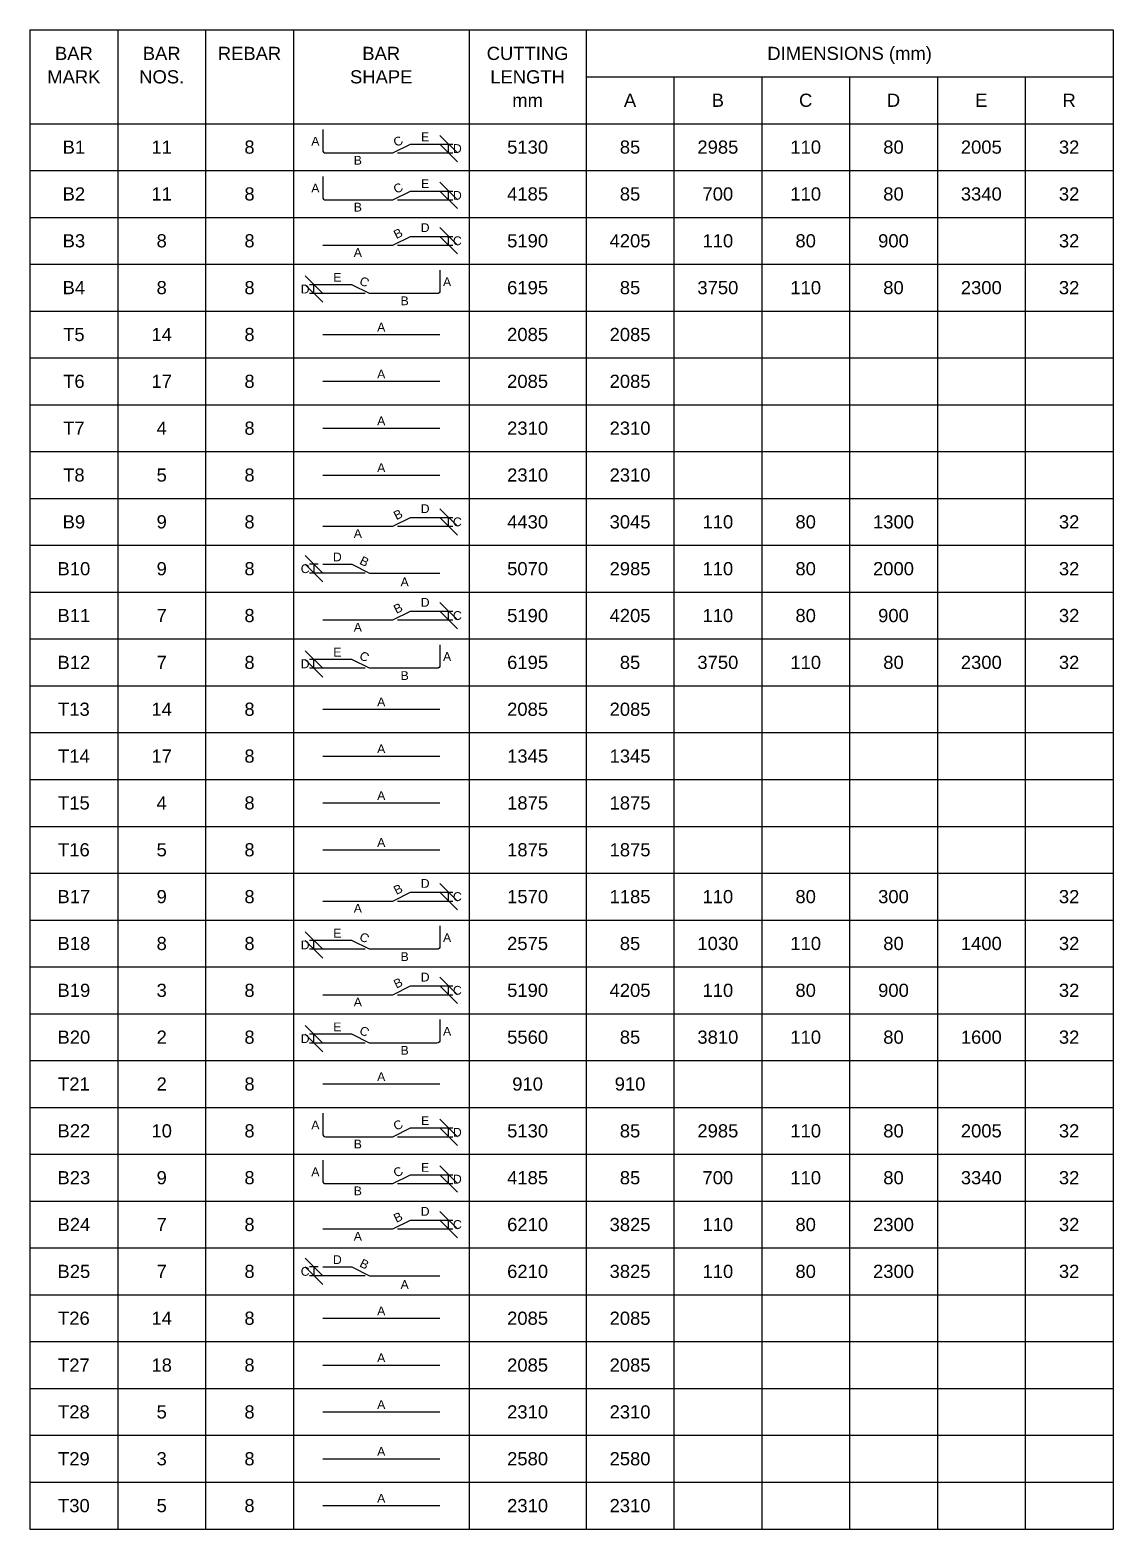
# Model space of a CAD drawing. Header units: inches. Extents: x -3300 to 111336, y -25085 to 3300.
# Drawn here: x 13336 to 31836, y -25085 to 515 of the extents above; entities that cross this region are included whole.
import ezdxf
from ezdxf.enums import TextEntityAlignment as Align

# ---------------------------------------------------------------- set-up
doc = ezdxf.new("R2010")
doc.units = ezdxf.units.IN
doc.header["$LTSCALE"] = 1000
doc.header["$MEASUREMENT"] = 0
for name, color, linetype in [('Dimension', 31, 'Continuous'), ('Reinforcement', 4, 'Continuous'), ('Schedule Header', 4, 'Continuous'), ('Schedule Line', 60, 'Continuous'), ('Text', 31, 'Continuous')]:
    doc.layers.add(name, color=color, linetype=linetype)
doc.styles.add('SC-BBS1', font='SansSerif')
doc.dimstyles.new('SCBBSDim', dxfattribs={"dimtxt": 225, "dimasz": 0.18, "dimexe": 75, "dimexo": 75, "dimgap": 100, "dimtad": 1, "dimtoh": 1, "dimdec": 0, "dimzin": 0, "dimdsep": 46, "dimtxsty": 'SC-BBS1', "dimtsz": 150, "dimcen": 0.09, "dimclrd": 8, "dimclre": 8, "dimclrt": 31, "dimadec": 0, "dimazin": 0, "dimtfac": 1, "dimtdec": 0, "dimtix": 1, "dimtofl": 0, "dimtmove": 0, "dimatfit": 3, "dimfxl": 1, "dimtolj": 1, "dimtzin": 0, "dimarcsym": 0})

# ---------------------------------------------------------------- blocks, each defined once
blk = doc.blocks.new('*D99')
at = {"color": 8, "linetype": 'ByBlock', "lineweight": -2}
for p, q in [((19911, -1435), (20561, -1435)), ((20636, -1585), (20336, -1285)), ((20336, -1435), (20636, -1735)), ((20486, -1585), (20486, -1435)), ((19611, -1585), (20561, -1585))]:
    blk.add_line(p, q, dxfattribs=at)
at = {"layer": 'Defpoints', "color": 31}
for p in [(19836, -1435), (19536, -1585), (20486, -1585)]:
    blk.add_point(p, dxfattribs=at)
blk = doc.blocks.new('*D100')
at = {"color": 8, "linetype": 'ByBlock', "lineweight": -2}
for p, q in [((19911, -2235), (20561, -2235)), ((20636, -2385), (20336, -2085)), ((20336, -2235), (20636, -2535)), ((20486, -2385), (20486, -2235)), ((19611, -2385), (20561, -2385))]:
    blk.add_line(p, q, dxfattribs=at)
at = {"layer": 'Defpoints', "color": 31}
for p in [(19836, -2235), (19536, -2385), (20486, -2385)]:
    blk.add_point(p, dxfattribs=at)
blk = doc.blocks.new('*D101')
at = {"color": 8, "linetype": 'ByBlock', "lineweight": -2}
for p, q in [((19911, -3010), (20561, -3010)), ((20636, -3160), (20336, -2860)), ((20336, -3010), (20636, -3310)), ((20486, -3160), (20486, -3010)), ((19611, -3160), (20561, -3160))]:
    blk.add_line(p, q, dxfattribs=at)
at = {"layer": 'Defpoints', "color": 31}
for p in [(19836, -3010), (19536, -3160), (20486, -3160)]:
    blk.add_point(p, dxfattribs=at)
blk = doc.blocks.new('*D102')
at = {"color": 8, "linetype": 'ByBlock', "lineweight": -2}
for p, q in [((18336, -3985), (18036, -3685)), ((18036, -3835), (18336, -4135)), ((18761, -3835), (18111, -3835)), ((18186, -3985), (18186, -3835)), ((19061, -3985), (18111, -3985))]:
    blk.add_line(p, q, dxfattribs=at)
at = {"layer": 'Defpoints', "color": 31}
for p in [(18836, -3835), (18186, -3985), (19136, -3985)]:
    blk.add_point(p, dxfattribs=at)
blk = doc.blocks.new('*D103')
at = {"color": 8, "linetype": 'ByBlock', "lineweight": -2}
for p, q in [((20636, -7960), (20336, -7660)), ((19911, -7810), (20561, -7810)), ((20336, -7810), (20636, -8110)), ((20486, -7960), (20486, -7810)), ((19611, -7960), (20561, -7960))]:
    blk.add_line(p, q, dxfattribs=at)
at = {"layer": 'Defpoints', "color": 31}
for p in [(19836, -7810), (19536, -7960), (20486, -7960)]:
    blk.add_point(p, dxfattribs=at)
blk = doc.blocks.new('*D104')
at = {"color": 8, "linetype": 'ByBlock', "lineweight": -2}
for p, q in [((18336, -8760), (18036, -8460)), ((18036, -8610), (18336, -8910)), ((18261, -8610), (18111, -8610)), ((18186, -8610), (18186, -8760)), ((19061, -8760), (18111, -8760))]:
    blk.add_line(p, q, dxfattribs=at)
at = {"layer": 'Defpoints', "color": 31}
for p in [(18186, -8610), (18336, -8610), (19136, -8760)]:
    blk.add_point(p, dxfattribs=at)
blk = doc.blocks.new('*D105')
at = {"color": 8, "linetype": 'ByBlock', "lineweight": -2}
for p, q in [((19911, -9410), (20561, -9410)), ((20636, -9560), (20336, -9260)), ((20336, -9410), (20636, -9710)), ((20486, -9560), (20486, -9410)), ((19611, -9560), (20561, -9560))]:
    blk.add_line(p, q, dxfattribs=at)
at = {"layer": 'Defpoints', "color": 31}
for p in [(19836, -9410), (19536, -9560), (20486, -9560)]:
    blk.add_point(p, dxfattribs=at)
blk = doc.blocks.new('*D106')
at = {"color": 8, "linetype": 'ByBlock', "lineweight": -2}
for p, q in [((18336, -10385), (18036, -10085)), ((18036, -10235), (18336, -10535)), ((18761, -10235), (18111, -10235)), ((18186, -10385), (18186, -10235)), ((19061, -10385), (18111, -10385))]:
    blk.add_line(p, q, dxfattribs=at)
at = {"layer": 'Defpoints', "color": 31}
for p in [(18836, -10235), (18186, -10385), (19136, -10385)]:
    blk.add_point(p, dxfattribs=at)
blk = doc.blocks.new('*D107')
at = {"color": 8, "linetype": 'ByBlock', "lineweight": -2}
for p, q in [((20636, -14360), (20336, -14060)), ((19911, -14210), (20561, -14210)), ((20336, -14210), (20636, -14510)), ((20486, -14360), (20486, -14210)), ((19611, -14360), (20561, -14360))]:
    blk.add_line(p, q, dxfattribs=at)
at = {"layer": 'Defpoints', "color": 31}
for p in [(19836, -14210), (19536, -14360), (20486, -14360)]:
    blk.add_point(p, dxfattribs=at)
blk = doc.blocks.new('*D108')
at = {"color": 8, "linetype": 'ByBlock', "lineweight": -2}
for p, q in [((18336, -15185), (18036, -14885)), ((18036, -15035), (18336, -15335)), ((18761, -15035), (18111, -15035)), ((18186, -15185), (18186, -15035)), ((19061, -15185), (18111, -15185))]:
    blk.add_line(p, q, dxfattribs=at)
at = {"layer": 'Defpoints', "color": 31}
for p in [(18836, -15035), (18186, -15185), (19136, -15185)]:
    blk.add_point(p, dxfattribs=at)
blk = doc.blocks.new('*D109')
at = {"color": 8, "linetype": 'ByBlock', "lineweight": -2}
for p, q in [((19911, -15810), (20561, -15810)), ((20636, -15960), (20336, -15660)), ((20336, -15810), (20636, -16110)), ((20486, -15960), (20486, -15810)), ((19611, -15960), (20561, -15960))]:
    blk.add_line(p, q, dxfattribs=at)
at = {"layer": 'Defpoints', "color": 31}
for p in [(19836, -15810), (19536, -15960), (20486, -15960)]:
    blk.add_point(p, dxfattribs=at)
blk = doc.blocks.new('*D110')
at = {"color": 8, "linetype": 'ByBlock', "lineweight": -2}
for p, q in [((18336, -16785), (18036, -16485)), ((18036, -16635), (18336, -16935)), ((18761, -16635), (18111, -16635)), ((18186, -16785), (18186, -16635)), ((19061, -16785), (18111, -16785))]:
    blk.add_line(p, q, dxfattribs=at)
at = {"layer": 'Defpoints', "color": 31}
for p in [(18836, -16635), (18186, -16785), (19136, -16785)]:
    blk.add_point(p, dxfattribs=at)
blk = doc.blocks.new('*D111')
at = {"color": 8, "linetype": 'ByBlock', "lineweight": -2}
for p, q in [((20636, -18385), (20336, -18085)), ((19611, -18385), (20561, -18385)), ((19911, -18235), (20561, -18235)), ((20336, -18235), (20636, -18535)), ((20486, -18385), (20486, -18235))]:
    blk.add_line(p, q, dxfattribs=at)
at = {"layer": 'Defpoints', "color": 31}
for p in [(19536, -18385), (19836, -18235), (20486, -18385)]:
    blk.add_point(p, dxfattribs=at)
blk = doc.blocks.new('*D112')
at = {"color": 8, "linetype": 'ByBlock', "lineweight": -2}
for p, q in [((20636, -19185), (20336, -18885)), ((19611, -19185), (20561, -19185)), ((19911, -19035), (20561, -19035)), ((20336, -19035), (20636, -19335)), ((20486, -19185), (20486, -19035))]:
    blk.add_line(p, q, dxfattribs=at)
at = {"layer": 'Defpoints', "color": 31}
for p in [(19536, -19185), (19836, -19035), (20486, -19185)]:
    blk.add_point(p, dxfattribs=at)
blk = doc.blocks.new('*D113')
at = {"color": 8, "linetype": 'ByBlock', "lineweight": -2}
for p, q in [((20636, -19960), (20336, -19660)), ((19611, -19960), (20561, -19960)), ((19911, -19810), (20561, -19810)), ((20336, -19810), (20636, -20110)), ((20486, -19960), (20486, -19810))]:
    blk.add_line(p, q, dxfattribs=at)
at = {"layer": 'Defpoints', "color": 31}
for p in [(19536, -19960), (19836, -19810), (20486, -19960)]:
    blk.add_point(p, dxfattribs=at)
blk = doc.blocks.new('*D114')
at = {"color": 8, "linetype": 'ByBlock', "lineweight": -2}
for p, q in [((18336, -20760), (18036, -20460)), ((18036, -20610), (18336, -20910)), ((18261, -20610), (18111, -20610)), ((18186, -20610), (18186, -20760)), ((19061, -20760), (18111, -20760))]:
    blk.add_line(p, q, dxfattribs=at)
at = {"layer": 'Defpoints', "color": 31}
for p in [(18186, -20610), (18336, -20610), (19136, -20760)]:
    blk.add_point(p, dxfattribs=at)

msp = doc.modelspace()

# ---------------------------------------------------------------- linework, layer by layer
at = {"layer": 'Reinforcement'}
for points in [[(18336, -1185), (18336, -1535, 0.5), (18386, -1585), (19536, -1585), (19836, -1435), (20336, -1435)], [(18336, -1985), (18336, -2335, 0.5), (18386, -2385), (19536, -2385), (19836, -2235), (20336, -2235)], [(20336, -3585), (20336, -3935, -0.5), (20286, -3985), (19136, -3985), (18836, -3835), (18336, -3835)], [(20336, -9985), (20336, -10335, -0.5), (20286, -10385), (19136, -10385), (18836, -10235), (18336, -10235)], [(20336, -14785), (20336, -15135, -0.5), (20286, -15185), (19136, -15185), (18836, -15035), (18336, -15035)], [(20336, -16385), (20336, -16735, -0.5), (20286, -16785), (19136, -16785), (18836, -16635), (18336, -16635)], [(18336, -17985), (18336, -18335, 0.5), (18386, -18385), (19536, -18385), (19836, -18235), (20336, -18235)], [(18336, -18785), (18336, -19135, 0.5), (18386, -19185), (19536, -19185), (19836, -19035), (20336, -19035)]]:
    msp.add_lwpolyline(points, format="xyb", dxfattribs=at)
for points in [[(18336, -3160), (19536, -3160), (19836, -3010), (20336, -3010)], [(18336, -4685), (20336, -4685)], [(18336, -5485), (20336, -5485)], [(18336, -6285), (20336, -6285)], [(18336, -7085), (20336, -7085)], [(18336, -7960), (19536, -7960), (19836, -7810), (20336, -7810)], [(18336, -8610), (18836, -8610), (19136, -8760), (20336, -8760)], [(18336, -9560), (19536, -9560), (19836, -9410), (20336, -9410)], [(18336, -11085), (20336, -11085)], [(18336, -11885), (20336, -11885)], [(18336, -12685), (20336, -12685)], [(18336, -13485), (20336, -13485)], [(18336, -14360), (19536, -14360), (19836, -14210), (20336, -14210)], [(18336, -15960), (19536, -15960), (19836, -15810), (20336, -15810)], [(18336, -17485), (20336, -17485)], [(18336, -19960), (19536, -19960), (19836, -19810), (20336, -19810)], [(18336, -20610), (18836, -20610), (19136, -20760), (20336, -20760)], [(18336, -21485), (20336, -21485)], [(18336, -22285), (20336, -22285)], [(18336, -23085), (20336, -23085)], [(18336, -23885), (20336, -23885)], [(18336, -24685), (20336, -24685)]]:
    msp.add_lwpolyline(points, dxfattribs=at)
at = {"layer": 'Schedule Line'}
for p, q in [((13336, 515), (31836, 515)), ((13336, 515), (13336, -25085)), ((13336, 515), (13336, -25085)), ((14836, 515), (14836, -25085)), ((16336, 515), (16336, -25085)), ((17836, 515), (17836, -25085)), ((20836, 515), (20836, -25085)), ((22836, 515), (22836, -25085)), ((31836, 515), (31836, -25085)), ((22836, -285), (31836, -285)), ((24336, -285), (24336, -25085)), ((25836, -285), (25836, -25085)), ((27336, -285), (27336, -25085)), ((28836, -285), (28836, -25085)), ((30336, -285), (30336, -25085)), ((13336, -1085), (31836, -1085)), ((13336, -1885), (31836, -1885)), ((13336, -2685), (31836, -2685)), ((13336, -3485), (31836, -3485)), ((13336, -4285), (31836, -4285)), ((13336, -5085), (31836, -5085)), ((13336, -5885), (31836, -5885)), ((13336, -6685), (31836, -6685)), ((13336, -7485), (31836, -7485)), ((13336, -7485), (31836, -7485)), ((13336, -8285), (31836, -8285)), ((13336, -9085), (31836, -9085)), ((13336, -9885), (31836, -9885)), ((13336, -10685), (31836, -10685)), ((13336, -11485), (31836, -11485)), ((13336, -12285), (31836, -12285)), ((13336, -13085), (31836, -13085)), ((13336, -13885), (31836, -13885)), ((13336, -13885), (31836, -13885)), ((13336, -14685), (31836, -14685)), ((13336, -15485), (31836, -15485)), ((13336, -16285), (31836, -16285)), ((13336, -17085), (31836, -17085)), ((13336, -17885), (31836, -17885)), ((13336, -17885), (31836, -17885)), ((13336, -18685), (31836, -18685)), ((13336, -19485), (31836, -19485)), ((13336, -20285), (31836, -20285)), ((13336, -21085), (31836, -21085)), ((13336, -21885), (31836, -21885)), ((13336, -22685), (31836, -22685)), ((13336, -23485), (31836, -23485)), ((13336, -24285), (31836, -24285)), ((13336, -25085), (31836, -25085))]:
    msp.add_line(p, q, dxfattribs=at)

# ---------------------------------------------------------------- texts
at = {"layer": 'Dimension', "style": 'SC-BBS1'}
for s, p in [('E', (20086, -1310)), ('A', (18211, -1385)), ('D', (20636, -1510)), ('B', (18936, -1710)), ('E', (20086, -2110)), ('A', (18211, -2185)), ('D', (20636, -2310)), ('B', (18936, -2510)), ('D', (20086, -2860)), ('C', (20636, -3085)), ('A', (18936, -3285)), ('D', (18036, -3910)), ('E', (18586, -3710)), ('A', (20461, -3785)), ('B', (19736, -4110)), ('A', (19336, -4560)), ('A', (19336, -5360)), ('A', (19336, -6160)), ('A', (19336, -6960)), ('D', (20086, -7660)), ('C', (20636, -7885)), ('A', (18936, -8085)), ('D', (18586, -8485)), ('C', (18036, -8685)), ('A', (19736, -8910)), ('D', (20086, -9260)), ('C', (20636, -9485)), ('A', (18936, -9685)), ('D', (18036, -10310)), ('E', (18586, -10110)), ('A', (20461, -10185)), ('B', (19736, -10510)), ('A', (19336, -10960)), ('A', (19336, -11760)), ('A', (19336, -12560)), ('A', (19336, -13360)), ('D', (20086, -14060)), ('C', (20636, -14285)), ('A', (18936, -14485)), ('E', (18586, -14910)), ('D', (18036, -15110)), ('A', (20461, -14985)), ('B', (19736, -15310)), ('D', (20086, -15660)), ('C', (20636, -15885)), ('A', (18936, -16085)), ('D', (18036, -16710)), ('E', (18586, -16510)), ('A', (20461, -16585)), ('B', (19736, -16910)), ('A', (19336, -17360)), ('A', (18211, -18185)), ('E', (20086, -18110)), ('D', (20636, -18310)), ('B', (18936, -18510)), ('A', (18211, -18985)), ('E', (20086, -18910)), ('D', (20636, -19110)), ('B', (18936, -19310)), ('D', (20086, -19660)), ('C', (20636, -19885)), ('A', (18936, -20085)), ('D', (18586, -20485)), ('C', (18036, -20685)), ('A', (19736, -20910)), ('A', (19336, -21360)), ('A', (19336, -22160)), ('A', (19336, -22960)), ('A', (19336, -23760)), ('A', (19336, -24560))]:
    msp.add_text(s, height=150, dxfattribs=at).set_placement(p, align=Align.MIDDLE_CENTER)
for s, rotation, p in [('C', 26.56505, (19623.5, -1385)), ('C', 26.56505, (19623.5, -2185)), ('B', 26.56505, (19623.5, -2960)), ('C', -26.56505, (19048.5, -3785)), ('B', 26.56505, (19623.5, -7760)), ('B', -26.56505, (19048.5, -8560)), ('B', 26.56505, (19623.5, -9360)), ('C', -26.56505, (19048.5, -10185)), ('B', 26.56505, (19623.5, -14160)), ('C', -26.56505, (19048.5, -14985)), ('B', 26.56505, (19623.5, -15760)), ('C', -26.56505, (19048.5, -16585)), ('C', 26.56505, (19623.5, -18185)), ('C', 26.56505, (19623.5, -18985)), ('B', 26.56505, (19623.5, -19760)), ('B', -26.56505, (19048.5, -20560))]:
    msp.add_text(s, height=150, rotation=rotation, dxfattribs=at).set_placement(p, align=Align.MIDDLE_CENTER)
at = {"layer": 'Schedule Header', "style": 'SC-BBS1'}
for s, p in [('BAR', (14086, 115)), ('BAR', (15586, 115)), ('REBAR', (17086, 115)), ('BAR', (19336, 115)), ('CUTTING', (21836, 115)), ('DIMENSIONS (mm)', (27336, 115)), ('MARK', (14086, -285)), ('NOS.', (15586, -285)), ('SHAPE', (19336, -285)), ('LENGTH', (21836, -285)), ('mm', (21836, -685)), ('A', (23586, -685)), ('B', (25086, -685)), ('C', (26586, -685)), ('D', (28086, -685)), ('E', (29586, -685)), ('R', (31086, -685))]:
    msp.add_text(s, height=225, dxfattribs=at).set_placement(p, align=Align.MIDDLE_CENTER)
at = {"layer": 'Text', "style": 'SC-BBS1'}
for s, p in [('B1', (14086, -1485)), ('11', (15586, -1485)), ('8', (17086, -1485)), ('5130', (21836, -1485)), ('85', (23586, -1485)), ('2985', (25086, -1485)), ('110', (26586, -1485)), ('80', (28086, -1485)), ('2005', (29586, -1485)), ('32', (31086, -1485)), ('B2', (14086, -2285)), ('11', (15586, -2285)), ('8', (17086, -2285)), ('4185', (21836, -2285)), ('85', (23586, -2285)), ('700', (25086, -2285)), ('110', (26586, -2285)), ('80', (28086, -2285)), ('3340', (29586, -2285)), ('32', (31086, -2285)), ('B3', (14086, -3085)), ('8', (15586, -3085)), ('8', (17086, -3085)), ('5190', (21836, -3085)), ('4205', (23586, -3085)), ('110', (25086, -3085)), ('80', (26586, -3085)), ('900', (28086, -3085)), ('32', (31086, -3085)), ('B4', (14086, -3885)), ('8', (15586, -3885)), ('8', (17086, -3885)), ('6195', (21836, -3885)), ('85', (23586, -3885)), ('3750', (25086, -3885)), ('110', (26586, -3885)), ('80', (28086, -3885)), ('2300', (29586, -3885)), ('32', (31086, -3885)), ('T5', (14086, -4685)), ('14', (15586, -4685)), ('8', (17086, -4685)), ('2085', (21836, -4685)), ('2085', (23586, -4685)), ('T6', (14086, -5485)), ('17', (15586, -5485)), ('8', (17086, -5485)), ('2085', (21836, -5485)), ('2085', (23586, -5485)), ('T7', (14086, -6285)), ('4', (15586, -6285)), ('8', (17086, -6285)), ('2310', (21836, -6285)), ('2310', (23586, -6285)), ('T8', (14086, -7085)), ('5', (15586, -7085)), ('8', (17086, -7085)), ('2310', (21836, -7085)), ('2310', (23586, -7085)), ('B9', (14086, -7885)), ('9', (15586, -7885)), ('8', (17086, -7885)), ('4430', (21836, -7885)), ('3045', (23586, -7885)), ('110', (25086, -7885)), ('80', (26586, -7885)), ('1300', (28086, -7885)), ('32', (31086, -7885)), ('B10', (14086, -8685)), ('9', (15586, -8685)), ('8', (17086, -8685)), ('5070', (21836, -8685)), ('2985', (23586, -8685)), ('110', (25086, -8685)), ('80', (26586, -8685)), ('2000', (28086, -8685)), ('32', (31086, -8685)), ('B11', (14086, -9485)), ('7', (15586, -9485)), ('8', (17086, -9485)), ('5190', (21836, -9485)), ('4205', (23586, -9485)), ('110', (25086, -9485)), ('80', (26586, -9485)), ('900', (28086, -9485)), ('32', (31086, -9485)), ('B12', (14086, -10285)), ('7', (15586, -10285)), ('8', (17086, -10285)), ('6195', (21836, -10285)), ('85', (23586, -10285)), ('3750', (25086, -10285)), ('110', (26586, -10285)), ('80', (28086, -10285)), ('2300', (29586, -10285)), ('32', (31086, -10285)), ('T13', (14086, -11085)), ('14', (15586, -11085)), ('8', (17086, -11085)), ('2085', (21836, -11085)), ('2085', (23586, -11085)), ('T14', (14086, -11885)), ('17', (15586, -11885)), ('8', (17086, -11885)), ('1345', (21836, -11885)), ('1345', (23586, -11885)), ('T15', (14086, -12685)), ('4', (15586, -12685)), ('8', (17086, -12685)), ('1875', (21836, -12685)), ('1875', (23586, -12685)), ('T16', (14086, -13485)), ('5', (15586, -13485)), ('8', (17086, -13485)), ('1875', (21836, -13485)), ('1875', (23586, -13485)), ('B17', (14086, -14285)), ('9', (15586, -14285)), ('8', (17086, -14285)), ('1570', (21836, -14285)), ('1185', (23586, -14285)), ('110', (25086, -14285)), ('80', (26586, -14285)), ('300', (28086, -14285)), ('32', (31086, -14285)), ('B18', (14086, -15085)), ('8', (15586, -15085)), ('8', (17086, -15085)), ('2575', (21836, -15085)), ('85', (23586, -15085)), ('1030', (25086, -15085)), ('110', (26586, -15085)), ('80', (28086, -15085)), ('1400', (29586, -15085)), ('32', (31086, -15085)), ('B19', (14086, -15885)), ('3', (15586, -15885)), ('8', (17086, -15885)), ('5190', (21836, -15885)), ('4205', (23586, -15885)), ('110', (25086, -15885)), ('80', (26586, -15885)), ('900', (28086, -15885)), ('32', (31086, -15885)), ('B20', (14086, -16685)), ('2', (15586, -16685)), ('8', (17086, -16685)), ('5560', (21836, -16685)), ('85', (23586, -16685)), ('3810', (25086, -16685)), ('110', (26586, -16685)), ('80', (28086, -16685)), ('1600', (29586, -16685)), ('32', (31086, -16685)), ('T21', (14086, -17485)), ('2', (15586, -17485)), ('8', (17086, -17485)), ('910', (21836, -17485)), ('910', (23586, -17485)), ('B22', (14086, -18285)), ('10', (15586, -18285)), ('8', (17086, -18285)), ('5130', (21836, -18285)), ('85', (23586, -18285)), ('2985', (25086, -18285)), ('110', (26586, -18285)), ('80', (28086, -18285)), ('2005', (29586, -18285)), ('32', (31086, -18285)), ('B23', (14086, -19085)), ('9', (15586, -19085)), ('8', (17086, -19085)), ('4185', (21836, -19085)), ('85', (23586, -19085)), ('700', (25086, -19085)), ('110', (26586, -19085)), ('80', (28086, -19085)), ('3340', (29586, -19085)), ('32', (31086, -19085)), ('B24', (14086, -19885)), ('7', (15586, -19885)), ('8', (17086, -19885)), ('6210', (21836, -19885)), ('3825', (23586, -19885)), ('110', (25086, -19885)), ('80', (26586, -19885)), ('2300', (28086, -19885)), ('32', (31086, -19885)), ('B25', (14086, -20685)), ('7', (15586, -20685)), ('8', (17086, -20685)), ('6210', (21836, -20685)), ('3825', (23586, -20685)), ('110', (25086, -20685)), ('80', (26586, -20685)), ('2300', (28086, -20685)), ('32', (31086, -20685)), ('T26', (14086, -21485)), ('14', (15586, -21485)), ('8', (17086, -21485)), ('2085', (21836, -21485)), ('2085', (23586, -21485)), ('T27', (14086, -22285)), ('18', (15586, -22285)), ('8', (17086, -22285)), ('2085', (21836, -22285)), ('2085', (23586, -22285)), ('T28', (14086, -23085)), ('5', (15586, -23085)), ('8', (17086, -23085)), ('2310', (21836, -23085)), ('2310', (23586, -23085)), ('T29', (14086, -23885)), ('3', (15586, -23885)), ('8', (17086, -23885)), ('2580', (21836, -23885)), ('2580', (23586, -23885)), ('T30', (14086, -24685)), ('5', (15586, -24685)), ('8', (17086, -24685)), ('2310', (21836, -24685)), ('2310', (23586, -24685))]:
    msp.add_text(s, height=225, dxfattribs=at).set_placement(p, align=Align.MIDDLE_CENTER)

# ---------------------------------------------------------------- dimensions: what is measured, and where the dimension line sits
at = {"layer": 'Dimension'}
for base, p1, p2, picture, middle in [((20486, -1435), (19536, -1585), (19836, -1435), '*D99', (20486, -1510)), ((20486, -2235), (19536, -2385), (19836, -2235), '*D100', (20486, -2310)), ((20486, -3010), (19536, -3160), (19836, -3010), '*D101', (20486, -3085)), ((18186, -3835), (19136, -3985), (18836, -3835), '*D102', (18186, -3910)), ((20486, -7810), (19536, -7960), (19836, -7810), '*D103', (20486, -7885)), ((18186, -8760), (18336, -8610), (19136, -8760), '*D104', (18186, -8685)), ((20486, -9410), (19536, -9560), (19836, -9410), '*D105', (20486, -9485)), ((18186, -10235), (19136, -10385), (18836, -10235), '*D106', (18186, -10310)), ((20486, -14210), (19536, -14360), (19836, -14210), '*D107', (20486, -14285)), ((18186, -15035), (19136, -15185), (18836, -15035), '*D108', (18186, -15110)), ((20486, -15810), (19536, -15960), (19836, -15810), '*D109', (20486, -15885)), ((18186, -16635), (19136, -16785), (18836, -16635), '*D110', (18186, -16710)), ((20486, -18235), (19536, -18385), (19836, -18235), '*D111', (20486, -18310)), ((20486, -19035), (19536, -19185), (19836, -19035), '*D112', (20486, -19110)), ((20486, -19810), (19536, -19960), (19836, -19810), '*D113', (20486, -19885)), ((18186, -20760), (18336, -20610), (19136, -20760), '*D114', (18186, -20685))]:
    dim = msp.add_linear_dim(base=base, p1=p1, p2=p2, angle=90, text=' ', dimstyle='SCBBSDim', dxfattribs=at)
    dim.commit()
    dim.dimension.update_dxf_attribs({"geometry": picture, "text_midpoint": middle})

doc.saveas('drawing.dxf')
